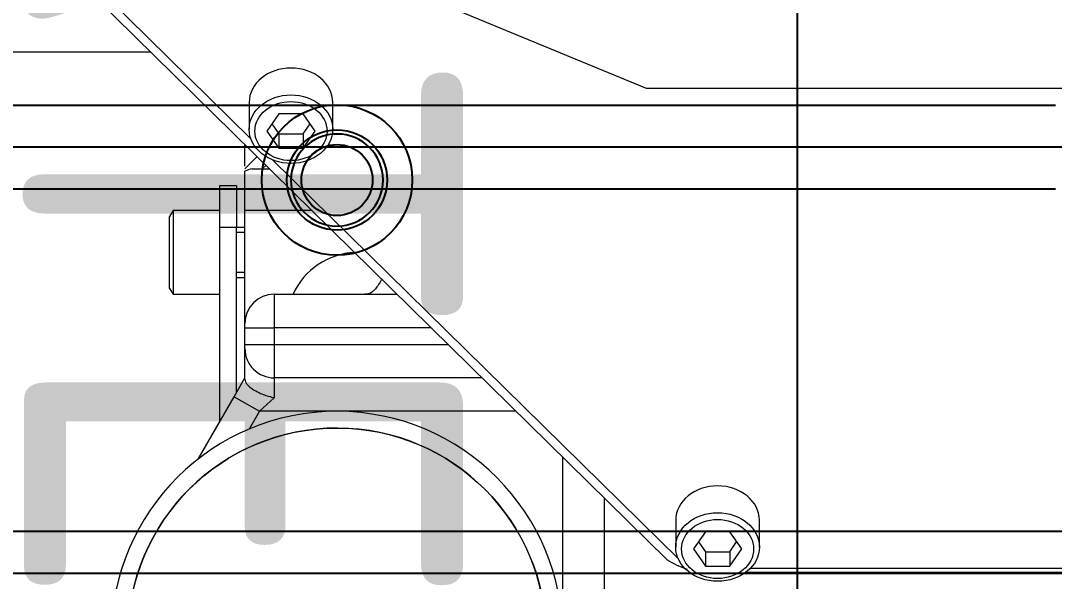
# Model space of a CAD drawing. Header units: millimetres. Extents: x 10462777 to 22643323, y 453826 to 1389191.
# Drawn here: x 11299248 to 11299371.5, y 596809.8 to 596876.8 of the extents above; entities that cross this region are included whole.
import ezdxf

# ---------------------------------------------------------------- set-up
doc = ezdxf.new("R2010")
doc.units = ezdxf.units.MM
doc.header["$LTSCALE"] = 200
doc.header["$MEASUREMENT"] = 0
for name, pattern in [('CENTER', [2, 1.25, -0.25, 0.25, -0.25]), ('CENTER2', [1.125, 0.75, -0.125, 0.125, -0.125]), ('DASHED', [3.5, 2, -1.5]), ('PHANTOM', [2.5, 1.25, -0.25, 0.25, -0.25, 0.25, -0.25])]:
    doc.linetypes.add(name, pattern=pattern)
doc.layers.get('0').update_dxf_attribs({"linetype": 'CONTINUOUS'})
for name, color, linetype in [('1', 1, 'CENTER'), ('205', 4, 'CONTINUOUS'), ('DV1_DEFAULT', 7, 'CONTINUOUS')]:
    doc.layers.add(name, color=color, linetype=linetype)
doc.layers.add('LAYOUT', color=8, linetype='CONTINUOUS', lineweight=25)
doc.layers.add('TOP$23', color=7, linetype='CONTINUOUS', true_color=0xffffff)
doc.styles.add('iso-1', font='isocp.shx')

# ---------------------------------------------------------------- blocks, each defined once
blk = doc.blocks.new('r710ic')
at = {"layer": 'DV1_DEFAULT', "color": 7, "linetype": 'Continuous', "lineweight": 0}
for p, q in [((272033.37, 104419.13), (272033.37, 104309.91)), ((272068.81, 104345.95), (271972.63, 104248.16)), ((272068.36, 104344.05), (272023.01, 104297.95)), ((272028.96, 104250.63), (272059.99, 104325.63)), ((272005.06, 104307.63), (272004.37, 104307.23)), ((272014.37, 104307.23), (272004.37, 104307.23)), ((272014.37, 104307.23), (272004.37, 104307.23)), ((272004.37, 104307.23), (272004.37, 104301.63)), ((272005.06, 104307.63), (272013.68, 104307.63)), ((272014.37, 104307.23), (272013.68, 104307.63)), ((272014.37, 104301.63), (272014.37, 104307.23)), ((271984.66, 104304.24), (271992.12, 104299.93)), ((271989.17, 104301.63), (272012.37, 104301.63)), ((272012.37, 104301.63), (272017.37, 104301.63)), ((272012.37, 104299.63), (272012.37, 104301.63)), ((272017.37, 104301.63), (272017.37, 104299.63)), ((271992.12, 104299.93), (271990.37, 104296.9)), ((271992.12, 104299.93), (271994.37, 104298.63)), ((271992.64, 104299.63), (272012.37, 104299.63)), ((272006.37, 104299.63), (272006.37, 104298.63)), ((272006.98, 104298.63), (272006.98, 104299.63)), ((272011.75, 104298.63), (272011.75, 104299.63)), ((272012.37, 104298.63), (272012.37, 104299.63)), ((272017.37, 104299.63), (272012.37, 104299.63)), ((271990.37, 104296.9), (271988.25, 104298.12)), ((271994.22, 104298.63), (271997.87, 104298.63)), ((271997.87, 104298.63), (271998.37, 104298.63)), ((271998.37, 104298.63), (272000.37, 104298.63)), ((271998.37, 104298.63), (271998.37, 104295.13)), ((272000.37, 104298.63), (272000.87, 104298.63)), ((272000.37, 104298.63), (272000.37, 104295.13)), ((272000.87, 104298.63), (272014.37, 104298.63)), ((272014.37, 104290.59), (272014.37, 104298.63)), ((272014.37, 104298.63), (272019.07, 104298.63)), ((272019.37, 104298.63), (272020.83, 104297.16)), ((272019.67, 104298.63), (272022.27, 104298.63)), ((272027.32, 104298.13), (272024.11, 104298.13)), ((271990.37, 104266.19), (271990.37, 104296.9)), ((271992, 104295.13), (271990.37, 104296.9)), ((272019.37, 104297.76), (272019.37, 104295.68)), ((272019.8, 104296.11), (272019.37, 104296.56)), ((272023.88, 104296.02), (272021.83, 104294.57)), ((272024.74, 104295.41), (272023.55, 104294.57)), ((272025.93, 104294.57), (272023.88, 104296.02)), ((272020.43, 104295.32), (271972.73, 104246.82)), ((271994.37, 104295.13), (271992, 104295.13)), ((271998.37, 104295.13), (271994.37, 104295.13)), ((271994.37, 104270.26), (271994.37, 104295.13)), ((272000.37, 104295.13), (271998.37, 104295.13)), ((271998.37, 104295.13), (271998.37, 104274.32)), ((272004.37, 104295.13), (272000.37, 104295.13)), ((272000.37, 104276.36), (272000.37, 104295.13)), ((272004.37, 104295.13), (272004.37, 104280.43)), ((272021.83, 104294.57), (272021.83, 104291.68)), ((272023.55, 104294.57), (272021.83, 104294.57)), ((272023.55, 104294.57), (272023.55, 104291.68)), ((272025.93, 104291.68), (272025.93, 104294.57)), ((272023.55, 104291.68), (272021.83, 104291.68)), ((272021.83, 104291.68), (272023.88, 104290.24)), ((272023.55, 104291.68), (272024.74, 104290.85)), ((272023.88, 104290.24), (272025.93, 104291.68)), ((272024.11, 104288.13), (272027.32, 104288.13)), ((271938.98, 104260.63), (271984.9, 104260.63)), ((271938.98, 104255.63), (271980, 104255.63)), ((272028.96, 104038.63), (272028.96, 104250.63)), ((271977.35, 104247.13), (271974.14, 104247.13)), ((271973.91, 104245.02), (271971.86, 104243.57)), ((271975.96, 104243.57), (271973.91, 104245.02)), ((271971.86, 104243.57), (271971.86, 104240.68)), ((271973.58, 104243.57), (271971.86, 104243.57)), ((271974.77, 104244.41), (271973.58, 104243.57)), ((271973.58, 104243.57), (271973.58, 104240.68)), ((271975.96, 104240.68), (271975.96, 104243.57)), ((271973.58, 104240.68), (271971.86, 104240.68)), ((271971.86, 104240.68), (271973.91, 104239.24)), ((271973.58, 104240.68), (271974.77, 104239.85)), ((271973.91, 104239.24), (271975.96, 104240.68)), ((271971.13, 104238.74), (271971.13, 104141.01)), ((271971.62, 104238.19), (271971.62, 104141.57)), ((271974.14, 104237.13), (271977.35, 104237.13))]:
    blk.add_line(p, q, dxfattribs=at)
at = {"layer": 'DV1_DEFAULT', "color": 1, "linetype": 'CENTER2', "lineweight": 0}
for p, q in [((274132.55, 104232.63), (269847.55, 104232.63)), ((269950.18, 104232.63), (274235.19, 104232.63))]:
    blk.add_line(p, q, dxfattribs=at)
at = {"layer": 'DV1_DEFAULT', "color": 3, "linetype": 'CENTER2', "lineweight": 0}
blk.add_circle((272041.37, 104232.63), 367.64, dxfattribs=at)
at = {"layer": 'DV1_DEFAULT', "color": 7, "linetype": 'Continuous', "lineweight": 0}
blk.add_circle((271963.37, 104287.63), 25, dxfattribs=at)
for centre, radius, start, end in [((271963.37, 104287.63), 27, 90, 89.7878), ((271963.37, 104287.63), 25, 90, 89.7708), ((271997.87, 104295.13), 3.5, 90, 180), ((272000.87, 104295.13), 3.5, 0, 90), ((272016.55, 104297.29), 2.86, 9.4939, 27.9872), ((272000.87, 104285.13), 8.5, 2.5095, 65.6843), ((271980, 104243.2), 8.88, 146.1038, 163.2022)]:
    blk.add_arc(centre, radius, start, end, dxfattribs=at)
for centre, major_axis in [((272024.11, 104293.13), (0, 5)), ((272023.88, 104293.13), (0, -4.31)), ((271974.14, 104242.13), (0, -5)), ((271973.91, 104242.13), (0, -4.31))]:
    blk.add_ellipse(centre, major_axis=major_axis, ratio=0.819152, dxfattribs=at)
for centre in [(272027.32, 104293.13), (271977.35, 104242.13)]:
    blk.add_ellipse(centre, major_axis=(0, 5), ratio=0.819152, start_param=3.141593, end_param=6.283185, dxfattribs=at)
for points, knots in [([(271994.22, 104298.63), (271994.12, 104298.63), (271994.02, 104298.61), (271993.81, 104298.52), (271993.7, 104298.45), (271993.49, 104298.27), (271993.38, 104298.16), (271993.16, 104297.9), (271993.05, 104297.75), (271992.85, 104297.43), (271992.75, 104297.25), (271992.56, 104296.86), (271992.47, 104296.66), (271992.31, 104296.24), (271992.24, 104296.02), (271992.14, 104295.69), (271992.11, 104295.58), (271992.05, 104295.35), (271992.03, 104295.24), (271992, 104295.13)], [0, 0, 0, 0, 0.125, 0.125, 0.25, 0.25, 0.375, 0.375, 0.5, 0.5, 0.625, 0.625, 0.75, 0.75, 0.875, 0.875, 0.9375, 0.9375, 1, 1, 1, 1]), ([(272006.16, 104282.28), (272006.15, 104282.29), (272006.14, 104282.29), (272005.91, 104282.42), (272005.71, 104282.55), (272005.34, 104282.79), (272005.17, 104282.92), (272004.87, 104283.16), (272004.75, 104283.28), (272004.55, 104283.53), (272004.48, 104283.65), (272004.39, 104283.94), (272004.37, 104284.09), (272004.37, 104284.28)], [0.369158, 0.369158, 0.369158, 0.369158, 0.375, 0.375, 0.5, 0.5, 0.625, 0.625, 0.75, 0.75, 0.875, 0.875, 1, 1, 1, 1])]:
    blk.add_open_spline(points, degree=3, knots=knots, dxfattribs=at)
at = {"layer": 'LAYOUT', "color": 3}
blk.add_circle((272041.37, 104232.63), 2050.12, dxfattribs=at)
blk = doc.blocks.new('A$C7DA30AB0')
at = {"layer": 'LAYOUT', "color": 6, "linetype": 'PHANTOM'}
blk.add_circle((3030.45, 3025.99, 0), 2693.02, dxfattribs=at)

msp = doc.modelspace()

# ---------------------------------------------------------------- linework, layer by layer
at = {"layer": '1', "color": 23, "linetype": 'CENTER'}
msp.add_line((11299340.78353, 601826.84018, 0), (11299340.78353, 593861.87204, 0), dxfattribs=at)
at = {"layer": '205', "color": 252, "linetype": 'Continuous'}
for p, q in [((11299228.28819, 596815.769, 0), (11299421.94094, 596815.769, 0)), ((11299228.28194, 596810.76893, 0), (11299431.59482, 596810.76893, 0))]:
    msp.add_line(p, q, dxfattribs=at)
for radius in [9.00013, 6.00009, 4.25006]:
    msp.add_circle((11299285.78275, 596857.7696, 0), radius, dxfattribs=at)
at = {"layer": '205', "color": 252, "linetype": 'Continuous', "extrusion": (0, 0, -1)}
msp.add_circle((-11299285.78275, 596857.7696, 0), 5.50008, dxfattribs=at)
at = {"layer": 'TOP$23', "linetype": 'DASHED'}
for p, q in [((11298971.66913, 596866.71124), (11299715.66913, 596866.71124)), ((11298971.66913, 596856.71124), (11299715.66913, 596856.71124))]:
    msp.add_line(p, q, dxfattribs=at)
at = {"layer": 'TOP$23', "linetype": 'CENTER'}
msp.add_line((11299865.66913, 596861.71124), (11298821.66913, 596861.71124), dxfattribs=at)

# ---------------------------------------------------------------- block references
at = {"ltscale": 10, "rotation": 180}
msp.add_blockref('A$C7DA30AB0', (11304764.24811, 600747.76955, 0), dxfattribs=at)
at = {"layer": 'LAYOUT', "color": 2, "rotation": 89.99999999999999}
msp.add_blockref('r710ic', (11403573.40786, 324839.74027, 0), dxfattribs=at)

# ---------------------------------------------------------------- texts
at = {"layer": '1', "color": 23, "linetype": 'Continuous', "insert": (11299248.08364, 597082.39779, 0), "char_height": 52.5007457, "attachment_point": 7, "rotation": 270, "line_spacing_factor": 0.963855, "style": 'iso-1'}
msp.add_mtext('\\W00.955;ORDINATE1 ', dxfattribs=at)

doc.saveas('drawing.dxf')
